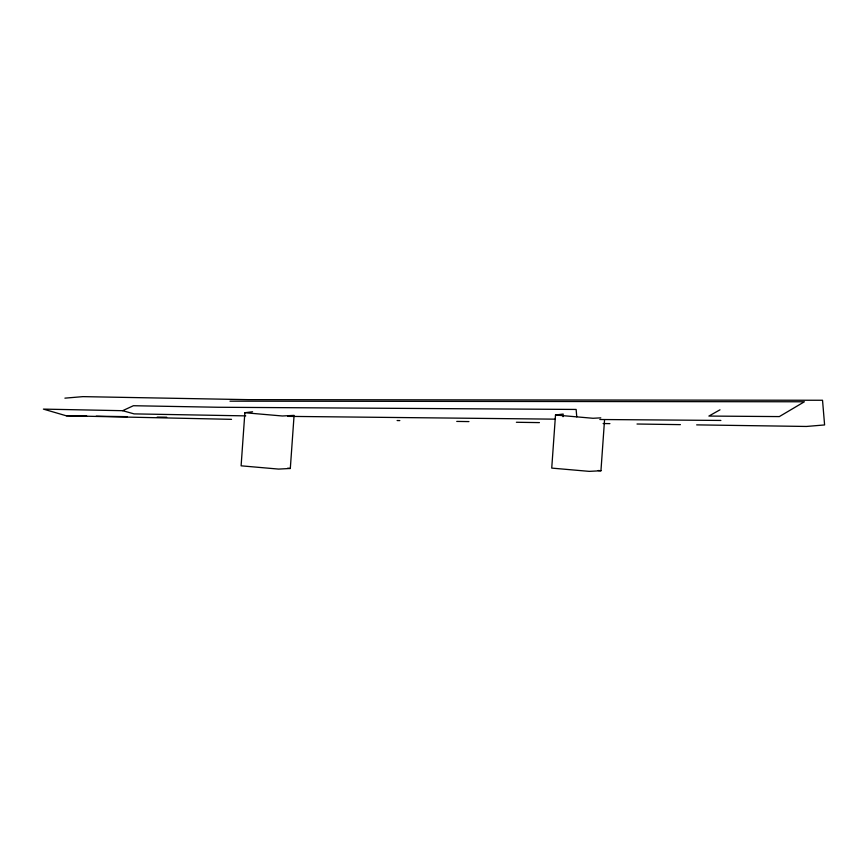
<?xml version="1.0" encoding="UTF-8"?>
<svg xmlns="http://www.w3.org/2000/svg" width="868" height="868" viewBox="0 0 868 868"><rect width="100%" height="100%" fill="white"/><g stroke="black" fill="none" stroke-linecap="round" stroke-linejoin="round"><path stroke-width="1.3" d="M244.863 412.734L241.109 465.823L278.628 469.089L290.313 468.47L294.078 415.381L282.382 415.989L244.863 412.734L252.566 411.768M563.006 416.705L563.191 414.047L555.498 415.012L551.733 468.102L589.253 471.367L600.949 470.749L604.519 420.307M719.984 409.815L708.885 416.065L779.345 416.586L804.376 401.776L229.998 401.168M231.528 419.342L66.261 415.783L43.4 409.11L122.648 410.694L133.39 405.725L217.944 407.255L576.135 409.446L576.764 416.857M64.905 398.152L82.937 396.633L248.161 399.649L822.528 400.256L824.6 424.94L806.448 426.459L696.657 424.875M600.808 417.866L593.018 418.278L555.498 415.012M555.422 419.157L287.742 416.369M599.831 419.504L720.885 420.438M245.742 415.88L134.073 413.884L122.648 410.694M66.38 415.772L86.713 416.065M96.207 416.206L127.379 416.651M157.195 417.085L166.689 417.226M397.11 420.546L399.822 420.589M456.742 421.414L468.948 421.588M516.384 422.271L539.429 422.607M603.13 423.53L609.911 423.627M637.014 424.018L680.393 424.636M598.269 470.51L600.949 470.749M287.634 468.232L290.313 468.47"/></g></svg>
